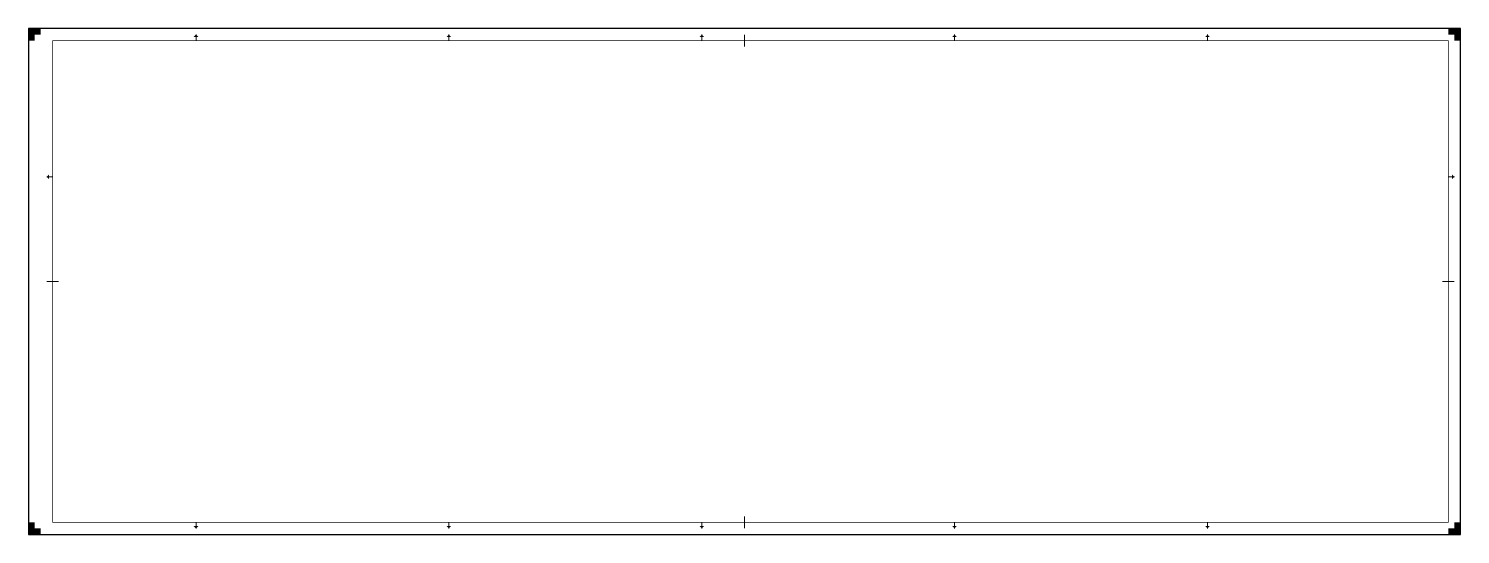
# Model space of a CAD drawing. Extents: x 0 to 1189, y 0 to 420.
import ezdxf

# ---------------------------------------------------------------- set-up
doc = ezdxf.new("R2010")
doc.units = 0
doc.header["$LTSCALE"] = 0.2
for name, color, linetype, lineweight in [('X-XX-AL-TEKENBLAD_KADER-G', 7, 'Continuous', 25), ('X-XX-AL-TEKENBLAD_KADER_AFSNIJMARKERING-G', 7, 'Continuous', 25), ('X-XX-AL-TEKENBLAD_KADER_CENTERMARKERING-G', 7, 'Continuous', 25), ('X-XX-AL-TEKENBLAD_KADER_VOUWMERK-G', 7, 'Continuous', 18)]:
    doc.layers.add(name, color=color, linetype=linetype, lineweight=lineweight)

msp = doc.modelspace()

# ---------------------------------------------------------------- hatches: boundary and pattern name
at = {"layer": 'X-XX-AL-TEKENBLAD_KADER_AFSNIJMARKERING-G'}
for points in [[(10, 420), (0, 420), (0, 410), (5, 410), (5, 415), (10, 415)], [(1189, 410), (1189, 420), (1179, 420), (1179, 415), (1184, 415), (1184, 410)], [(0, 10), (0, 0), (10, 0), (10, 5), (5, 5), (5, 10)], [(1179, 0), (1189, 0), (1189, 10), (1184, 10), (1184, 5), (1179, 5)]]:
    msp.add_hatch(color=256, dxfattribs=at).paths.add_polyline_path(points)
at = {"layer": 'X-XX-AL-TEKENBLAD_KADER_VOUWMERK-G'}
for points in [[(141, 413), (139, 415), (137, 413)], [(351, 413), (349, 415), (347, 413)], [(561, 413), (559, 415), (557, 413)], [(771, 413), (769, 415), (767, 413)], [(981, 413), (979, 415), (977, 413)], [(17, 299), (15, 297), (17, 295)], [(1182, 295), (1184, 297), (1182, 299)], [(137, 7), (139, 5), (141, 7)], [(347, 7), (349, 5), (351, 7)], [(557, 7), (559, 5), (561, 7)], [(767, 7), (769, 5), (771, 7)], [(977, 7), (979, 5), (981, 7)]]:
    msp.add_hatch(color=256, dxfattribs=at).paths.add_polyline_path(points)

# ---------------------------------------------------------------- linework, layer by layer
at = {"layer": 'X-XX-AL-TEKENBLAD_KADER-G'}
for p, q in [((1189, 420), (0, 420)), ((0, 420), (0, 0)), ((1189, 0), (1189, 420)), ((0, 0), (1189, 0))]:
    msp.add_line(p, q, dxfattribs=at)
at = {"layer": 'X-XX-AL-TEKENBLAD_KADER-G', "const_width": 0.7, "flags": 128}
msp.add_lwpolyline([(20, 10), (1179, 10), (1179, 410), (20, 410)], close=True, dxfattribs=at)
at = {"layer": 'X-XX-AL-TEKENBLAD_KADER_CENTERMARKERING-G', "const_width": 0.7, "flags": 128}
for points in [[(594.5, 415), (594.5, 405)], [(15, 210), (25, 210)], [(1184, 210), (1174, 210)], [(594.5, 5), (594.5, 15)]]:
    msp.add_lwpolyline(points, dxfattribs=at)
at = {"layer": 'X-XX-AL-TEKENBLAD_KADER_VOUWMERK-G', "flags": 128}
for points in [[(139, 410), (139, 415)], [(349, 410), (349, 415)], [(559, 410), (559, 415)], [(769, 410), (769, 415)], [(979, 410), (979, 415)], [(20, 297), (15, 297)], [(1179, 297), (1184, 297)], [(139, 10), (139, 5)], [(349, 10), (349, 5)], [(559, 10), (559, 5)], [(769, 10), (769, 5)], [(979, 10), (979, 5)]]:
    msp.add_lwpolyline(points, dxfattribs=at)

doc.saveas('drawing.dxf')
